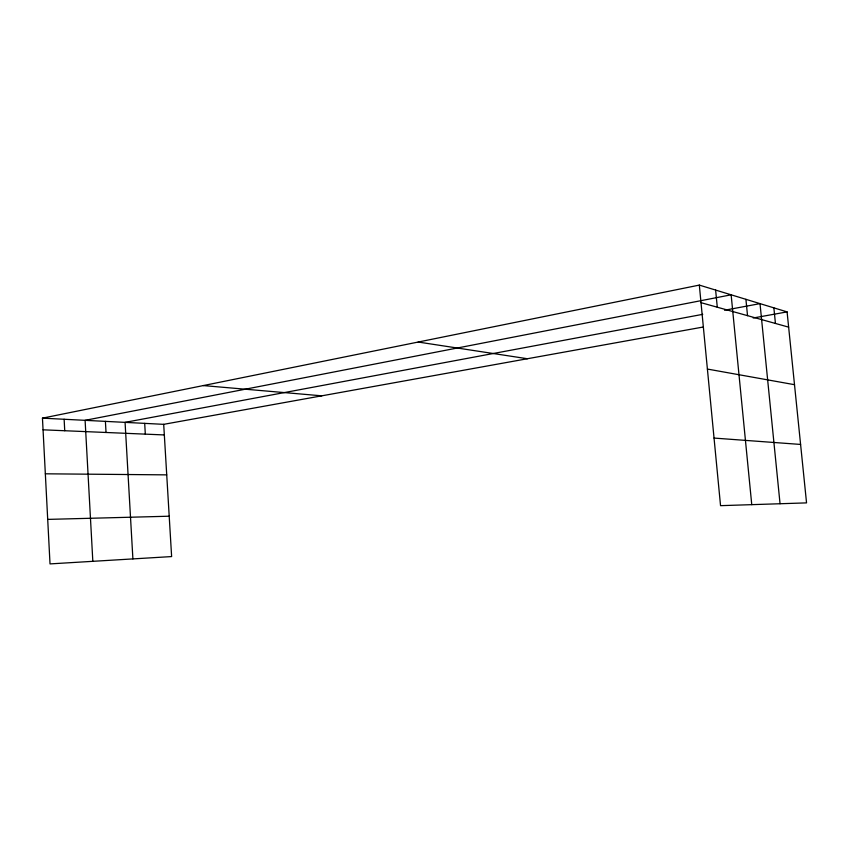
<?xml version="1.0" encoding="UTF-8"?>
<svg xmlns="http://www.w3.org/2000/svg" width="849" height="849" viewBox="0 0 849 849"><rect width="100%" height="100%" fill="white"/><g stroke="black" fill="none" stroke-linecap="round" stroke-linejoin="round"><path stroke-width="1.27" d="M702.792 327.098L163.698 424.341L171.625 556.573L50.017 563.906L42.45 418.154L699.321 285.094L787.087 311.891L806.55 502.884L720.546 505.664L699.321 285.094M702.76 314.332L125.068 422.367L132.9 558.907M724.537 310.256L760.014 303.624L780.051 503.744M753.19 318.004L787.087 311.891M47.714 519.397L169.206 516.213M45.337 473.806L166.722 474.867M43.055 429.817L164.335 434.943M42.45 418.154L163.698 424.341M714.041 438.073L800.596 444.441M203.282 385.573L321.792 395.825M418.186 342.041L527.409 358.734M707.397 369.06L794.505 384.693M701.009 302.668L788.636 327.141M773.864 307.858L775.445 323.458M745.91 299.326L747.534 315.669M751.758 504.656L731.138 294.805L85.102 420.329L92.828 561.327M715.622 290.071L717.288 307.221M144.691 423.375L145.317 434.136M105.403 421.369L106.029 432.481M64.131 419.257L64.736 430.74"/></g></svg>
